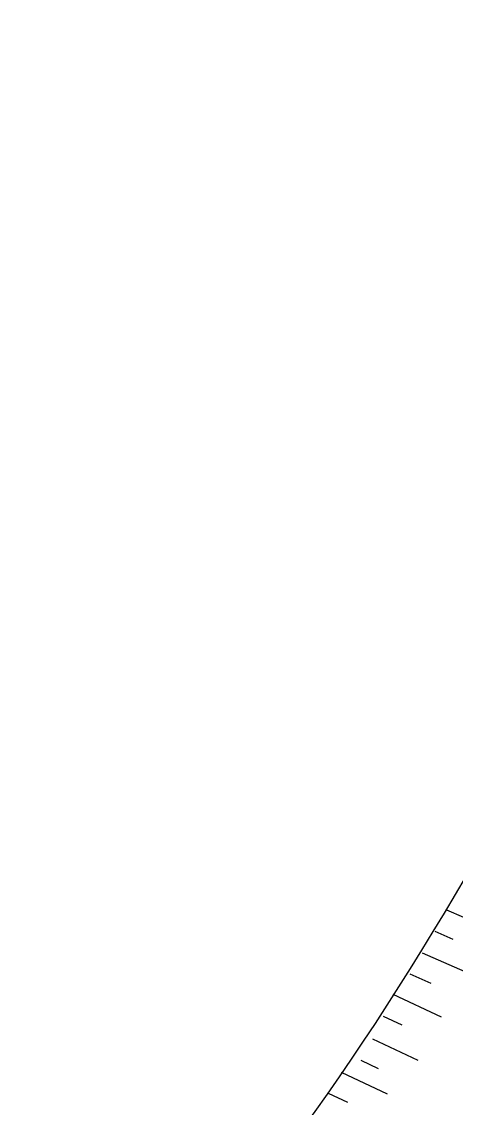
# Model space of a CAD drawing. Header units: millimetres. Extents: x 2128 to 2646, y 1972 to 2207.
# Drawn here: x 2486.36 to 2495.19, y 2031.17 to 2053.22 of the extents above; entities that cross this region are included whole.
import ezdxf

# ---------------------------------------------------------------- set-up
doc = ezdxf.new("R2010")
doc.units = ezdxf.units.MM
doc.layers.add('ar-talude', color=1, linetype='Continuous')

msp = doc.modelspace()

# ---------------------------------------------------------------- linework, layer by layer
at = {"layer": 'ar-talude'}
for p, q in [((2495.926, 2034.782), (2494.999, 2035.187)), ((2495.127, 2034.593), (2494.759, 2034.754)), ((2495.481, 2033.887), (2494.505, 2034.314)), ((2494.681, 2033.697), (2494.249, 2033.885)), ((2494.89, 2033.015), (2493.91, 2033.478)), ((2494.087, 2032.851), (2493.709, 2033.03)), ((2494.418, 2032.134), (2493.496, 2032.571)), ((2493.611, 2031.964), (2493.255, 2032.133)), ((2493.79, 2031.451), (2492.854, 2031.893)), ((2492.983, 2031.281), (2492.596, 2031.464))]:
    msp.add_line(p, q, dxfattribs=at)
msp.add_open_spline([(2450.654, 2053.824), (2451.157, 2047.326), (2453.844, 2032.33), (2471.228, 2019.184), (2482.454, 2021.897), (2490.735, 2027.597), (2497.912, 2040.099), (2502.918, 2051.029), (2507.482, 2059.744), (2509.495, 2065.591)], degree=3, knots=[0.874603, 0.874603, 0.874603, 0.874603, 13.033613, 24.300817, 33.994288, 45.623477, 57.311406, 66.544355, 85.146679, 85.146679, 85.146679, 85.146679], dxfattribs=at)

doc.saveas('drawing.dxf')
